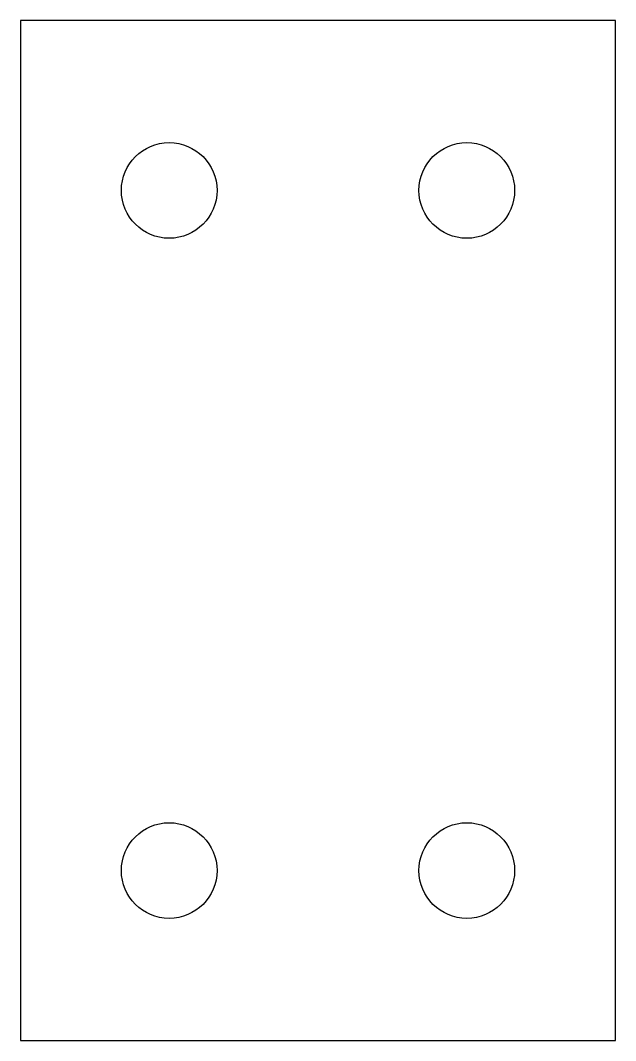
# Model space of a CAD drawing. Header units: inches. Extents: x 0 to 3.5, y 0 to 6.
import ezdxf

# ---------------------------------------------------------------- set-up
doc = ezdxf.new("R2010")
doc.units = ezdxf.units.IN

msp = doc.modelspace()

# ---------------------------------------------------------------- linework, layer by layer
at = {"layer": 'HOLES'}
for centre in [(0.875, 5), (2.625, 5), (0.875, 1), (2.625, 1)]:
    msp.add_circle(centre, 0.2812, dxfattribs=at)
at = {"layer": 'PROFILE'}
for p, q in [((3.5, 6), (0, 6)), ((0, 6), (0, 0)), ((3.5, 0), (3.5, 6)), ((0, 0), (3.5, 0))]:
    msp.add_line(p, q, dxfattribs=at)

doc.saveas('drawing.dxf')
